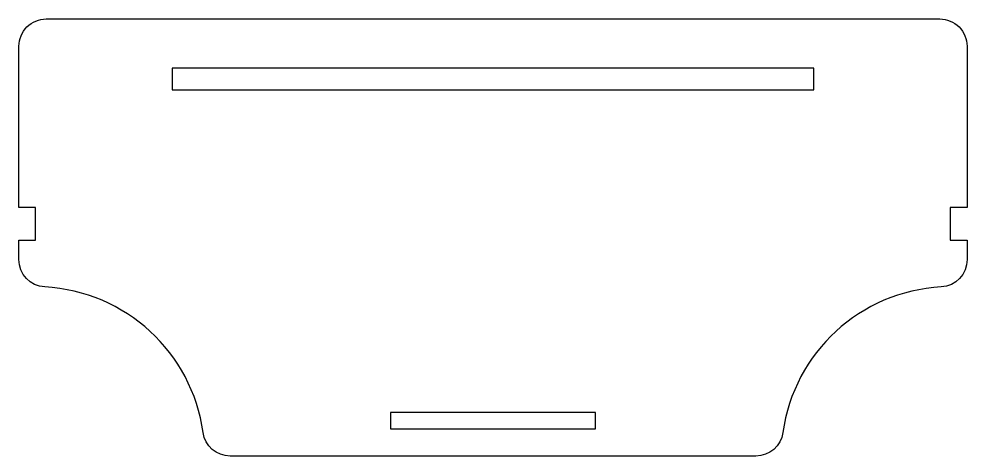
# Model space of a CAD drawing. Header units: millimetres. Extents: x -165 to 8, y -82 to -2.
import ezdxf

# ---------------------------------------------------------------- set-up
doc = ezdxf.new("R2010")
doc.units = ezdxf.units.MM
doc.layers.get('0').update_dxf_attribs({"linetype": 'CONTINUOUS'})

msp = doc.modelspace()

# ---------------------------------------------------------------- linework, layer by layer
msp.add_lwpolyline([(4.94, -42.91), (8, -42.91), (8, -46.48, -0.398025), (3.28, -51.48, 0.358208), (-25.7, -78.12, -0.373966), (-30.65, -82.43), (-126.81, -82.43, -0.373966), (-131.76, -78.12, 0.358208), (-160.74, -51.48, -0.398025), (-165.46, -46.48), (-165.46, -42.91), (-162.46, -42.91), (-162.46, -36.91), (-165.46, -36.91), (-165.46, -7.43, -0.414214), (-160.46, -2.43), (3, -2.43, -0.414214), (8, -7.43), (8, -36.91), (4.94, -36.91)], format="xyb", close=True)
for points in [[(-137.46, -11.43), (-137.46, -15.43), (-20, -15.43), (-20, -11.43)], [(-60, -77.43), (-60, -74.43), (-97.46, -74.43), (-97.46, -77.43)]]:
    msp.add_lwpolyline(points, close=True)

doc.saveas('drawing.dxf')
